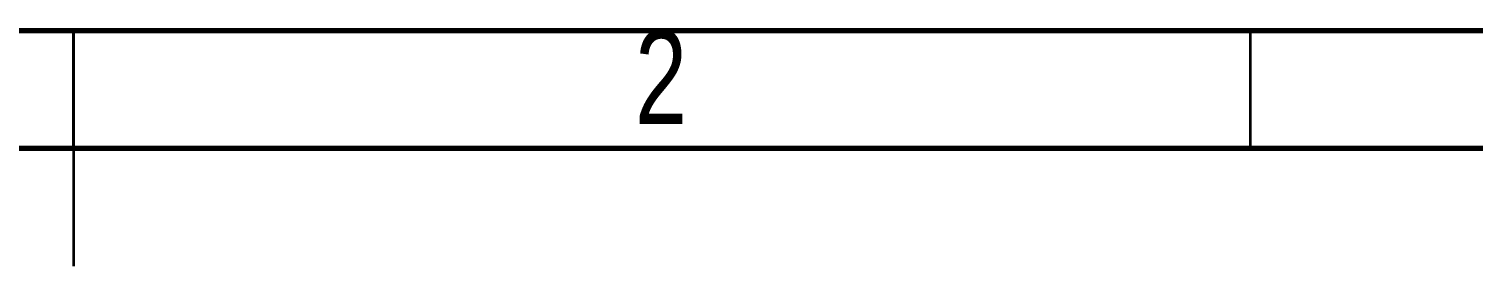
# Model space of a CAD drawing. Header units: millimetres. Extents: x 15 to 205, y 5 to 292.
# Drawn here: x 108.1 to 169.5, y 282 to 292.1 of the extents above; entities that cross this region are included whole.
import ezdxf

# ---------------------------------------------------------------- set-up
doc = ezdxf.new("R2010")
doc.units = ezdxf.units.MM
doc.styles.add('SLDTEXTSTYLE0', font='TXT', dxfattribs={"width": 0.75})

msp = doc.modelspace()

# ---------------------------------------------------------------- linework, layer by layer
at = {"color": 7, "linetype": 'Continuous', "lineweight": 70}
for p, q in [((15, 292), (205, 292)), ((20, 287), (200, 287))]:
    msp.add_line(p, q, dxfattribs=at)
at = {"color": 7, "linetype": 'Continuous', "lineweight": 35}
for p, q in [((110, 292), (110, 282)), ((110, 287), (110, 292)), ((160, 287), (160, 292))]:
    msp.add_line(p, q, dxfattribs=at)

# ---------------------------------------------------------------- texts
at = {"color": 7, "linetype": 'Continuous', "lineweight": 0, "insert": (134.96, 292.0042), "char_height": 3.9688, "attachment_point": 2, "style": 'SLDTEXTSTYLE0'}
msp.add_mtext('2', dxfattribs=at)

doc.saveas('drawing.dxf')
